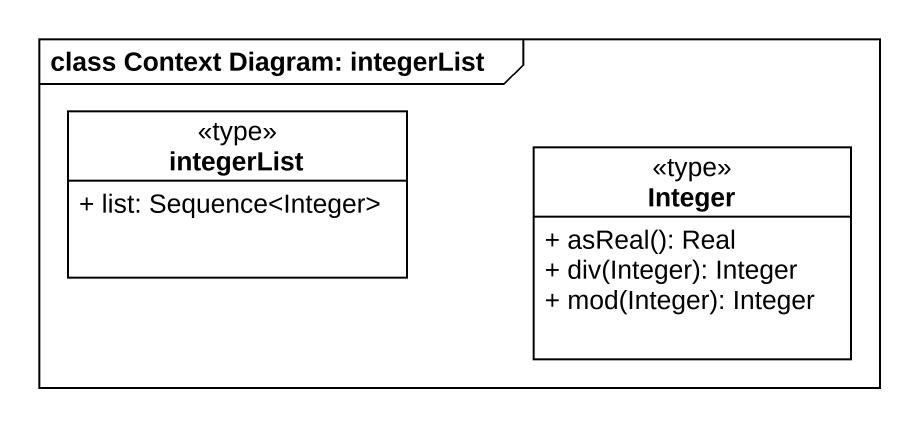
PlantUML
@startuml
mainframe class Context Diagram: integerList
hide circle
hide empty members
skinparam classAttributeIconSize 0
class integerList <<type>> {
  + list: Sequence<Integer>
}
class Integer <<type>> {
  + asReal(): Real
  + div(Integer): Integer
  + mod(Integer): Integer
}
@enduml
